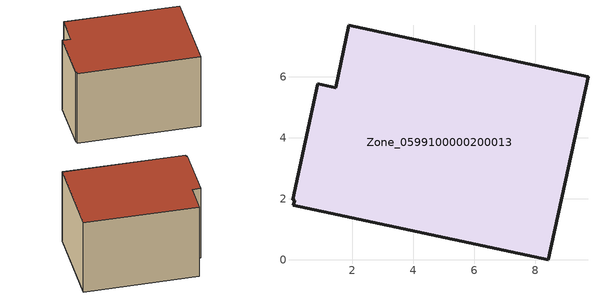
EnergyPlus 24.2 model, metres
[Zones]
Zone_0599100000200013
 floor ground (C_G): 0.06,1.8 0.12,1.96 0.04,1.98 0.86,5.77 1.45,5.65 1.88,7.7 9.73,6 8.43,0 z0
 wall outside (C_F): 8.43,0 9.73,6 1.88,7.7 1.45,5.65 0.86,5.77 0.04,1.98 0.12,1.96 0.06,1.8 8.43,0 z0:5.68
 roof outside (C_R): 0.12,1.96 0.06,1.8 8.43,0 9.73,6 1.88,7.7 1.45,5.65 0.86,5.77 0.04,1.98 z5.68
[BUILDING]
Pand.0599100000200013: North Axis=0; Terrain=City; Loads Convergence Tolerance Value=0.04; Temperature Convergence Tolerance Value=0.4; Solar Distribution=FullExterior; Maximum Number of Warmup Days=25; Minimum Number of Warmup Days=1
[Site:Location]
Rotterdam.The.Hague.AP_ZH_NLD Design_Conditions: Latitude=51.96; Longitude=4.45; Time Zone=1; Elevation=-4.5
[SITE:GROUNDTEMPERATURE:BUILDINGSURFACE]
18, 18, 18, 18, 18, 18, 18, 18, 18, 18, 18, 18
[MATERIAL] Thermal Absorptance=0.9; Solar Absorptance=0.7; Visible Absorptance=0.7
Name | Roughness | Thickness | Conductivity | Density | Specific Heat
G.TC.1975-1991 | MediumSmooth | 0.15 | 0.288461 | 540 | 1210
F.TC.1975-1991 | Rough | 0.3 | 0.230769 | 1920 | 840
R.TC.1975-1991 | MediumRough | 0.2 | 0.153846 | 1500 | 1000
[CONSTRUCTION]
C_G: G.TC.1975-1991
C_F: F.TC.1975-1991
C_R: R.TC.1975-1991
[ZONE]
Zone_0599100000200013: Type=1; Multiplier=1; Ceiling Height=Autocalculate; Volume=Autocalculate; Floor Area=autocalculate; Part of Total Floor Area=Yes
[ZONEINFILTRATION:DESIGNFLOWRATE]
Infil_Zone_0599100000200013: Zone or ZoneList or Space or SpaceList=Zone_0599100000200013; Schedule=AlwaysOn; Design Flow Rate Calculation Method=Flow/Area; Flow Rate per Floor Area=0.003; Constant Term Coefficient=1; Temperature Term Coefficient=0; Velocity Term Coefficient=0; Velocity Squared Term Coefficient=0
[HVACTEMPLATE:ZONE:IDEALLOADSAIRSYSTEM]
Zone_0599100000200013: Maximum Heating Supply Air Temperature=50; Minimum Cooling Supply Air Temperature=13; Maximum Heating Supply Air Humidity Ratio=0.0156; Minimum Cooling Supply Air Humidity Ratio=0.0077; Heating Limit=NoLimit; Cooling Limit=NoLimit; Dehumidification Control Type=ConstantSensibleHeatRatio; Cooling Sensible Heat Ratio=0.7; Dehumidification Setpoint=60; Humidification Control Type=None; Humidification Setpoint=30; Outdoor Air Method=None; Outdoor Air Flow Rate per Person=0.00944; Outdoor Air Flow Rate per Zone Floor Area=0; Outdoor Air Flow Rate per Zone=0; Demand Controlled Ventilation Type=None; Outdoor Air Economizer Type=NoEconomizer; Heat Recovery Type=None; Sensible Heat Recovery Effectiveness=0.7; Latent Heat Recovery Effectiveness=0.65
[ZONECONTROL:THERMOSTAT]
ThermostatControl_Zone_0599100000200013: Zone or ZoneList=Zone_0599100000200013; Control Type Schedule=DualSetpointControlType; Control 1=Thermostat_Zone_0599100000200013; Temperature Difference Between Cutout And Setpoint=0
[THERMOSTATSETPOINT:DUALSETPOINT]
Thermostat_Zone_0599100000200013: Heating Setpoint Temperature Schedule=HeatingSetpoint_Zone_0599100000200013; Cooling Setpoint Temperature Schedule=CoolingSetpoint_Zone_0599100000200013
[SCHEDULE:COMPACT]
HeatingSetpoint_Zone_0599100000200013: Through: 12/31, For: AllDays, Until: 24:00, 21
CoolingSetpoint_Zone_0599100000200013: Through: 12/31, For: AllDays, Until: 24:00, 24
DualSetpointControlType: Through: 12/31, For: AllDays, Until: 24:00, 4
AlwaysOn: Through: 12/31, For: AllDays, Until: 24:00, 1
